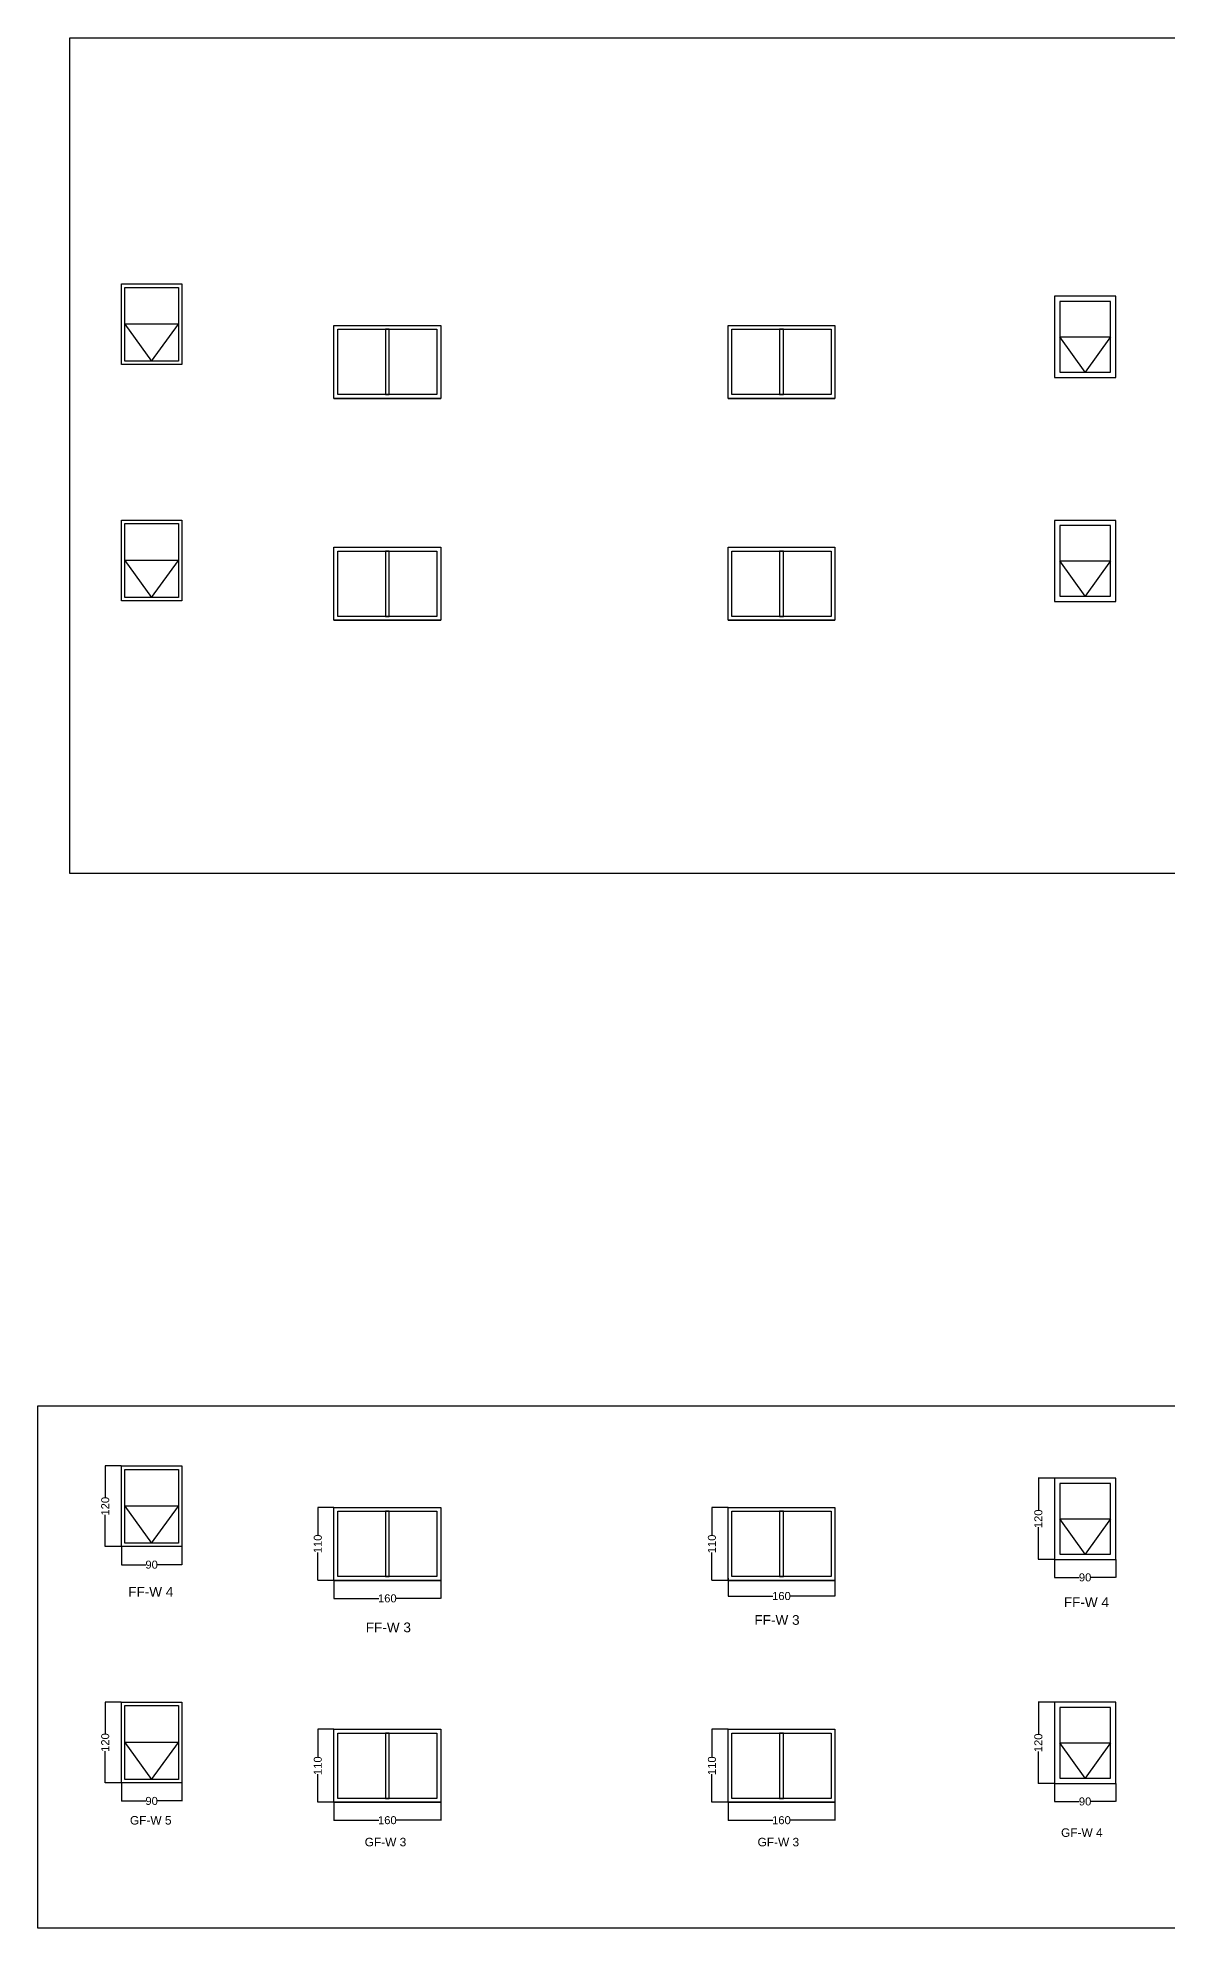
# Model space of a CAD drawing. Header units: centimetres. Extents: x -2070 to 55192, y -12264 to -4462.
# Drawn here: x 2207 to 3900, y -7381 to -4547 of the extents above; entities that cross this region are included whole.
import ezdxf

# ---------------------------------------------------------------- set-up
doc = ezdxf.new("R2010")
doc.units = ezdxf.units.CM
doc.header["$MEASUREMENT"] = 0
doc.layers.add('ARCHER', color=7, linetype='Continuous', lineweight=25)
doc.styles.get("Standard").update_dxf_attribs({"font": 'arial.ttf'})
doc.dimstyles.get("Standard").update_dxf_attribs({"dimtxt": 12, "dimasz": 0.0625, "dimexe": 0.18, "dimexo": 0.0625, "dimgap": 0.09, "dimtad": 0, "dimdec": 0, "dimrnd": 5, "dimzin": 0, "dimdsep": 46, "dimtxsty": 'Standard', "dimcen": 0.09, "dimclrt": 5, "dimadec": 0, "dimazin": 0, "dimtfac": 1, "dimtdec": 0, "dimtofl": 0, "dimtmove": 0, "dimatfit": 3, "dimfxl": 1, "dimtolj": 1, "dimtzin": 0, "dimarcsym": 0})
picture_1 = doc.add_image_def('image2.jpg', size_in_pixel=(1340, 503))

# ---------------------------------------------------------------- blocks, each defined once
blk = doc.blocks.new('*D422')
at = {"layer": 'ARCHER', "color": 0, "lineweight": -2, "ltscale": 1000, "transparency": 16777216}
for p, q in [((2650.726348088823, -7083.002722840426), (2626.441095945128, -7083.002722840426)), ((2626.621095945128, -7083.065222840426), (2626.621095945128, -7124.917420220137)), ((2626.621095945128, -7192.292045976381), (2626.621095945128, -7150.439848596671)), ((2650.726348088823, -7192.354545976381), (2626.441095945128, -7192.354545976381))]:
    blk.add_line(p, q, dxfattribs=at)
at = {"layer": 'ARCHER', "color": 0, "ltscale": 1000, "transparency": 16777216}
for points in [[(2626.610679278461, -7083.065222840426), (2626.631512611794, -7083.065222840426), (2626.621095945128, -7083.002722840426)], [(2626.610679278462, -7192.292045976381), (2626.631512611795, -7192.292045976381), (2626.621095945128, -7192.354545976381)]]:
    blk.add_solid(points, dxfattribs=at)
at = {"layer": 'Defpoints', "color": 0, "ltscale": 1000, "transparency": 16777216}
for p in [(2650.788848088823, -7083.002722840426), (2626.621095945128, -7192.354545976381), (2650.788848088823, -7192.354545976381)]:
    blk.add_point(p, dxfattribs=at)
at = {"layer": 'ARCHER', "color": 5, "ltscale": 1000, "transparency": 16777216, "insert": (2626.621095945125, -7137.678634408403), "char_height": 12, "attachment_point": 5, "rotation": 90}
blk.add_mtext('\\A1;110', dxfattribs=at)
blk = doc.blocks.new('*D423')
at = {"layer": 'ARCHER', "color": 0, "lineweight": -2, "ltscale": 1000, "transparency": 16777216}
for p, q in [((2650.788848088822, -7192.417045976381), (2650.788848088822, -7219.621957115743)), ((2810.788848088822, -7192.417045976381), (2810.788848088822, -7219.621957115743)), ((2650.851348088822, -7219.441957115742), (2718.027633900555, -7219.441957115742)), ((2810.726348088822, -7219.441957115742), (2743.55006227709, -7219.441957115742))]:
    blk.add_line(p, q, dxfattribs=at)
at = {"layer": 'ARCHER', "color": 0, "ltscale": 1000, "transparency": 16777216}
for points in [[(2650.851348088822, -7219.431540449075), (2650.851348088822, -7219.452373782409), (2650.788848088822, -7219.441957115742)], [(2810.726348088822, -7219.431540449075), (2810.726348088822, -7219.452373782409), (2810.788848088822, -7219.441957115742)]]:
    blk.add_solid(points, dxfattribs=at)
at = {"layer": 'Defpoints', "color": 0, "ltscale": 1000, "transparency": 16777216}
for p in [(2650.788848088822, -7192.354545976381), (2810.788848088822, -7192.354545976381), (2810.788848088822, -7219.441957115742)]:
    blk.add_point(p, dxfattribs=at)
at = {"layer": 'ARCHER', "color": 5, "ltscale": 1000, "transparency": 16777216, "insert": (2730.788848088822, -7219.441957115742), "char_height": 12, "attachment_point": 5}
blk.add_mtext('\\A1;160', dxfattribs=at)
blk = doc.blocks.new('*D424')
at = {"layer": 'ARCHER', "color": 0, "lineweight": -2, "ltscale": 1000, "transparency": 16777216}
for p, q in [((3241.504025550881, -7083.002722840427), (3217.218773407187, -7083.002722840427)), ((3217.398773407187, -7083.065222840427), (3217.398773407187, -7124.917420220137)), ((3217.398773407187, -7192.292045976382), (3217.398773407187, -7150.439848596671)), ((3241.504025550881, -7192.354545976382), (3217.218773407187, -7192.354545976382))]:
    blk.add_line(p, q, dxfattribs=at)
at = {"layer": 'ARCHER', "color": 0, "ltscale": 1000, "transparency": 16777216}
for points in [[(3217.38835674052, -7083.065222840427), (3217.409190073853, -7083.065222840427), (3217.398773407187, -7083.002722840427)], [(3217.388356740521, -7192.292045976382), (3217.409190073854, -7192.292045976382), (3217.398773407187, -7192.354545976382)]]:
    blk.add_solid(points, dxfattribs=at)
at = {"layer": 'Defpoints', "color": 0, "ltscale": 1000, "transparency": 16777216}
for p in [(3241.566525550881, -7083.002722840427), (3217.398773407187, -7192.354545976382), (3241.566525550881, -7192.354545976382)]:
    blk.add_point(p, dxfattribs=at)
at = {"layer": 'ARCHER', "color": 5, "ltscale": 1000, "transparency": 16777216, "insert": (3217.398773407184, -7137.678634408403), "char_height": 12, "attachment_point": 5, "rotation": 90}
blk.add_mtext('\\A1;110', dxfattribs=at)
blk = doc.blocks.new('*D425')
at = {"layer": 'ARCHER', "color": 0, "lineweight": -2, "ltscale": 1000, "transparency": 16777216}
for p, q in [((3241.566525550879, -7192.417045976382), (3241.566525550879, -7219.621957115743)), ((3401.566525550879, -7192.417045976382), (3401.566525550879, -7219.621957115743)), ((3241.629025550879, -7219.441957115743), (3308.805311362612, -7219.441957115743)), ((3401.504025550879, -7219.441957115743), (3334.327739739147, -7219.441957115743))]:
    blk.add_line(p, q, dxfattribs=at)
at = {"layer": 'ARCHER', "color": 0, "ltscale": 1000, "transparency": 16777216}
for points in [[(3241.629025550879, -7219.431540449076), (3241.629025550879, -7219.45237378241), (3241.566525550879, -7219.441957115743)], [(3401.504025550879, -7219.431540449076), (3401.504025550879, -7219.45237378241), (3401.566525550879, -7219.441957115743)]]:
    blk.add_solid(points, dxfattribs=at)
at = {"layer": 'Defpoints', "color": 0, "ltscale": 1000, "transparency": 16777216}
for p in [(3241.566525550879, -7192.354545976382), (3401.566525550879, -7192.354545976382), (3401.566525550879, -7219.441957115743)]:
    blk.add_point(p, dxfattribs=at)
at = {"layer": 'ARCHER', "color": 5, "ltscale": 1000, "transparency": 16777216, "insert": (3321.566525550879, -7219.441957115743), "char_height": 12, "attachment_point": 5}
blk.add_mtext('\\A1;160', dxfattribs=at)
blk = doc.blocks.new('*D426')
at = {"layer": 'ARCHER', "color": 0, "lineweight": -2, "ltscale": 1000, "transparency": 16777216}
for p, q in [((3241.504025550881, -6750.478126595469), (3217.218773407191, -6750.478126595469)), ((3217.398773407191, -6750.540626595469), (3217.398773407191, -6792.341220597395)), ((3217.398773407191, -6859.664242975855), (3217.398773407191, -6817.863648973929)), ((3241.504025550881, -6859.726742975855), (3217.218773407191, -6859.726742975855))]:
    blk.add_line(p, q, dxfattribs=at)
at = {"layer": 'ARCHER', "color": 0, "ltscale": 1000, "transparency": 16777216}
for points in [[(3217.388356740524, -6750.540626595469), (3217.409190073857, -6750.540626595469), (3217.398773407191, -6750.478126595469)], [(3217.388356740524, -6859.664242975855), (3217.409190073857, -6859.664242975855), (3217.398773407191, -6859.726742975855)]]:
    blk.add_solid(points, dxfattribs=at)
at = {"layer": 'Defpoints', "color": 0, "ltscale": 1000, "transparency": 16777216}
for p in [(3241.566525550881, -6750.478126595469), (3217.398773407191, -6859.726742975855), (3241.566525550881, -6859.726742975855)]:
    blk.add_point(p, dxfattribs=at)
at = {"layer": 'ARCHER', "color": 5, "ltscale": 1000, "transparency": 16777216, "insert": (3217.398773407188, -6805.102434785661), "char_height": 12, "attachment_point": 5, "rotation": 90}
blk.add_mtext('\\A1;110', dxfattribs=at)
blk = doc.blocks.new('*D427')
at = {"layer": 'ARCHER', "color": 0, "lineweight": -2, "ltscale": 1000, "transparency": 16777216}
for p, q in [((3241.566525550879, -6856.274406180312), (3241.566525550879, -6883.479317319674)), ((3401.566525550879, -6856.274406180312), (3401.566525550879, -6883.479317319674)), ((3241.629025550879, -6883.299317319674), (3308.805311362612, -6883.299317319674)), ((3401.504025550879, -6883.299317319674), (3334.327739739147, -6883.299317319674))]:
    blk.add_line(p, q, dxfattribs=at)
at = {"layer": 'ARCHER', "color": 0, "ltscale": 1000, "transparency": 16777216}
for points in [[(3241.629025550879, -6883.288900653007), (3241.629025550879, -6883.309733986341), (3241.566525550879, -6883.299317319674)], [(3401.504025550879, -6883.288900653007), (3401.504025550879, -6883.309733986341), (3401.566525550879, -6883.299317319674)]]:
    blk.add_solid(points, dxfattribs=at)
at = {"layer": 'Defpoints', "color": 0, "ltscale": 1000, "transparency": 16777216}
for p in [(3241.566525550879, -6856.211906180312), (3401.566525550879, -6856.211906180312), (3401.566525550879, -6883.299317319674)]:
    blk.add_point(p, dxfattribs=at)
at = {"layer": 'ARCHER', "color": 5, "ltscale": 1000, "transparency": 16777216, "insert": (3321.566525550879, -6883.299317319674), "char_height": 12, "attachment_point": 5}
blk.add_mtext('\\A1;160', dxfattribs=at)
blk = doc.blocks.new('*D428')
at = {"layer": 'ARCHER', "color": 0, "lineweight": -2, "ltscale": 1000, "transparency": 16777216}
for p, q in [((2650.726348088823, -6750.374919839899), (2626.441095945128, -6750.374919839899)), ((2626.621095945128, -6750.437419839899), (2626.621095945128, -6792.28961721961)), ((2626.621095945128, -6859.664242975854), (2626.621095945128, -6817.812045596144)), ((2650.726348088823, -6859.726742975854), (2626.441095945128, -6859.726742975854))]:
    blk.add_line(p, q, dxfattribs=at)
at = {"layer": 'ARCHER', "color": 0, "ltscale": 1000, "transparency": 16777216}
for points in [[(2626.610679278462, -6750.437419839899), (2626.631512611795, -6750.437419839899), (2626.621095945128, -6750.374919839899)], [(2626.610679278462, -6859.664242975854), (2626.631512611795, -6859.664242975854), (2626.621095945128, -6859.726742975854)]]:
    blk.add_solid(points, dxfattribs=at)
at = {"layer": 'Defpoints', "color": 0, "ltscale": 1000, "transparency": 16777216}
for p in [(2650.788848088823, -6750.374919839899), (2626.621095945128, -6859.726742975854), (2650.788848088823, -6859.726742975854)]:
    blk.add_point(p, dxfattribs=at)
at = {"layer": 'ARCHER', "color": 5, "ltscale": 1000, "transparency": 16777216, "insert": (2626.621095945126, -6805.050831407876), "char_height": 12, "attachment_point": 5, "rotation": 90}
blk.add_mtext('\\A1;110', dxfattribs=at)
blk = doc.blocks.new('*D429')
at = {"layer": 'ARCHER', "color": 0, "lineweight": -2, "ltscale": 1000, "transparency": 16777216}
for p, q in [((2650.788848088822, -6859.789242975854), (2650.788848088822, -6886.994154115216)), ((2810.788848088822, -6859.789242975854), (2810.788848088822, -6886.994154115216)), ((2650.851348088822, -6886.814154115215), (2718.027633900555, -6886.814154115215)), ((2810.726348088822, -6886.814154115215), (2743.55006227709, -6886.814154115215))]:
    blk.add_line(p, q, dxfattribs=at)
at = {"layer": 'ARCHER', "color": 0, "ltscale": 1000, "transparency": 16777216}
for points in [[(2650.851348088822, -6886.803737448548), (2650.851348088822, -6886.824570781882), (2650.788848088822, -6886.814154115215)], [(2810.726348088822, -6886.803737448548), (2810.726348088822, -6886.824570781882), (2810.788848088822, -6886.814154115215)]]:
    blk.add_solid(points, dxfattribs=at)
at = {"layer": 'Defpoints', "color": 0, "ltscale": 1000, "transparency": 16777216}
for p in [(2650.788848088822, -6859.726742975854), (2810.788848088822, -6859.726742975854), (2810.788848088822, -6886.814154115215)]:
    blk.add_point(p, dxfattribs=at)
at = {"layer": 'ARCHER', "color": 5, "ltscale": 1000, "transparency": 16777216, "insert": (2730.788848088822, -6886.814154115215), "char_height": 12, "attachment_point": 5}
blk.add_mtext('\\A1;160', dxfattribs=at)
blk = doc.blocks.new('*D430')
at = {"layer": 'ARCHER', "color": 0, "lineweight": -2, "ltscale": 1000, "transparency": 16777216}
for p, q in [((3730.841089251016, -7042.629935551904), (3706.555837107324, -7042.629935551904)), ((3706.735837107324, -7042.692435551904), (3706.735837107324, -7090.659474078977)), ((3706.735837107324, -7164.148940982584), (3706.735837107324, -7116.181902455512)), ((3730.841089251016, -7164.211440982584), (3706.555837107324, -7164.211440982584))]:
    blk.add_line(p, q, dxfattribs=at)
at = {"layer": 'ARCHER', "color": 0, "ltscale": 1000, "transparency": 16777216}
for points in [[(3706.725420440658, -7042.692435551904), (3706.746253773991, -7042.692435551904), (3706.735837107324, -7042.629935551904)], [(3706.725420440658, -7164.148940982584), (3706.746253773991, -7164.148940982584), (3706.735837107324, -7164.211440982584)]]:
    blk.add_solid(points, dxfattribs=at)
at = {"layer": 'Defpoints', "color": 0, "ltscale": 1000, "transparency": 16777216}
for p in [(3730.903589251016, -7042.629935551904), (3706.735837107324, -7164.211440982584), (3730.903589251016, -7164.211440982584)]:
    blk.add_point(p, dxfattribs=at)
at = {"layer": 'ARCHER', "color": 5, "ltscale": 1000, "transparency": 16777216, "insert": (3706.735837107321, -7103.420688267243), "char_height": 12, "attachment_point": 5, "rotation": 90}
blk.add_mtext('\\A1;120', dxfattribs=at)
blk = doc.blocks.new('*D431')
at = {"layer": 'ARCHER', "color": 0, "lineweight": -2, "ltscale": 1000, "transparency": 16777216}
for p, q in [((3730.903589251015, -7164.273940982584), (3730.903589251015, -7191.478852121946)), ((3822.613443446084, -7164.273940982584), (3822.613443446084, -7191.478852121946)), ((3730.966089251015, -7191.298852121946), (3768.094164370377, -7191.298852121946)), ((3822.550943446084, -7191.298852121946), (3785.422868326721, -7191.298852121946))]:
    blk.add_line(p, q, dxfattribs=at)
at = {"layer": 'ARCHER', "color": 0, "ltscale": 1000, "transparency": 16777216}
for points in [[(3730.966089251015, -7191.288435455279), (3730.966089251015, -7191.309268788613), (3730.903589251015, -7191.298852121946)], [(3822.550943446084, -7191.288435455279), (3822.550943446084, -7191.309268788613), (3822.613443446084, -7191.298852121946)]]:
    blk.add_solid(points, dxfattribs=at)
at = {"layer": 'Defpoints', "color": 0, "ltscale": 1000, "transparency": 16777216}
for p in [(3730.903589251015, -7164.211440982584), (3822.613443446084, -7164.211440982584), (3822.613443446084, -7191.298852121946)]:
    blk.add_point(p, dxfattribs=at)
at = {"layer": 'ARCHER', "color": 5, "ltscale": 1000, "transparency": 16777216, "insert": (3776.758516348549, -7191.298852121946), "char_height": 12, "attachment_point": 5}
blk.add_mtext('\\A1;90', dxfattribs=at)
blk = doc.blocks.new('*D432')
at = {"layer": 'ARCHER', "color": 0, "lineweight": -2, "ltscale": 1000, "transparency": 16777216}
for p, q in [((3730.841089251016, -6706.663539917059), (3706.555837107324, -6706.663539917059)), ((3706.735837107324, -6706.726039917059), (3706.735837107324, -6754.693078444132)), ((3706.735837107324, -6828.18254534774), (3706.735837107324, -6780.215506820667)), ((3730.841089251016, -6828.24504534774), (3706.555837107324, -6828.24504534774))]:
    blk.add_line(p, q, dxfattribs=at)
at = {"layer": 'ARCHER', "color": 0, "ltscale": 1000, "transparency": 16777216}
for points in [[(3706.725420440658, -6706.726039917059), (3706.746253773991, -6706.726039917059), (3706.735837107324, -6706.663539917059)], [(3706.725420440658, -6828.18254534774), (3706.746253773991, -6828.18254534774), (3706.735837107324, -6828.24504534774)]]:
    blk.add_solid(points, dxfattribs=at)
at = {"layer": 'Defpoints', "color": 0, "ltscale": 1000, "transparency": 16777216}
for p in [(3730.903589251016, -6706.663539917059), (3706.735837107324, -6828.24504534774), (3730.903589251016, -6828.24504534774)]:
    blk.add_point(p, dxfattribs=at)
at = {"layer": 'ARCHER', "color": 5, "ltscale": 1000, "transparency": 16777216, "insert": (3706.735837107321, -6767.454292632398), "char_height": 12, "attachment_point": 5, "rotation": 90}
blk.add_mtext('\\A1;120', dxfattribs=at)
blk = doc.blocks.new('*D433')
at = {"layer": 'ARCHER', "color": 0, "lineweight": -2, "ltscale": 1000, "transparency": 16777216}
for p, q in [((3730.903589251015, -6828.30754534774), (3730.903589251015, -6855.512456487101)), ((3822.613443446084, -6828.30754534774), (3822.613443446084, -6855.512456487101)), ((3730.966089251015, -6855.332456487101), (3768.094164370377, -6855.332456487101)), ((3822.550943446084, -6855.332456487101), (3785.422868326721, -6855.332456487101))]:
    blk.add_line(p, q, dxfattribs=at)
at = {"layer": 'ARCHER', "color": 0, "ltscale": 1000, "transparency": 16777216}
for points in [[(3730.966089251015, -6855.322039820434), (3730.966089251015, -6855.342873153768), (3730.903589251015, -6855.332456487101)], [(3822.550943446084, -6855.322039820434), (3822.550943446084, -6855.342873153768), (3822.613443446084, -6855.332456487101)]]:
    blk.add_solid(points, dxfattribs=at)
at = {"layer": 'Defpoints', "color": 0, "ltscale": 1000, "transparency": 16777216}
for p in [(3730.903589251015, -6828.24504534774), (3822.613443446084, -6828.24504534774), (3822.613443446084, -6855.332456487101)]:
    blk.add_point(p, dxfattribs=at)
at = {"layer": 'ARCHER', "color": 5, "ltscale": 1000, "transparency": 16777216, "insert": (3776.758516348549, -6855.332456487101), "char_height": 12, "attachment_point": 5}
blk.add_mtext('\\A1;90', dxfattribs=at)
blk = doc.blocks.new('*D472')
at = {"layer": 'ARCHER', "color": 0, "lineweight": -2, "ltscale": 1000, "transparency": 16777216}
for p, q in [((2332.075605069492, -6688.043134046307), (2307.7903529258, -6688.043134046307)), ((2307.970352925799, -6688.105634046307), (2307.970352925799, -6735.834136814963)), ((2307.970352925799, -6809.085067960154), (2307.970352925799, -6761.356565191498)), ((2332.075605069492, -6809.147567960154), (2307.7903529258, -6809.147567960154))]:
    blk.add_line(p, q, dxfattribs=at)
at = {"layer": 'ARCHER', "color": 0, "ltscale": 1000, "transparency": 16777216}
for points in [[(2307.959936259133, -6688.105634046307), (2307.980769592466, -6688.105634046307), (2307.970352925799, -6688.043134046307)], [(2307.959936259133, -6809.085067960154), (2307.980769592466, -6809.085067960154), (2307.970352925799, -6809.147567960154)]]:
    blk.add_solid(points, dxfattribs=at)
at = {"layer": 'Defpoints', "color": 0, "ltscale": 1000, "transparency": 16777216}
for p in [(2332.138105069492, -6688.043134046307), (2307.970352925799, -6809.147567960154), (2332.138105069492, -6809.147567960154)]:
    blk.add_point(p, dxfattribs=at)
at = {"layer": 'ARCHER', "color": 5, "ltscale": 1000, "transparency": 16777216, "insert": (2307.970352925797, -6748.59535100323), "char_height": 12, "attachment_point": 5, "rotation": 90}
blk.add_mtext('\\A1;120', dxfattribs=at)
blk = doc.blocks.new('*D473')
at = {"layer": 'ARCHER', "color": 0, "lineweight": -2, "ltscale": 1000, "transparency": 16777216}
for p, q in [((2332.138105069491, -6809.210067960154), (2332.138105069491, -6836.414979099515)), ((2422.84727395323, -6809.210067960154), (2422.84727395323, -6836.414979099515)), ((2332.200605069491, -6836.234979099515), (2368.828337533188, -6836.234979099515)), ((2422.78477395323, -6836.234979099515), (2386.157041489532, -6836.234979099515))]:
    blk.add_line(p, q, dxfattribs=at)
at = {"layer": 'ARCHER', "color": 0, "ltscale": 1000, "transparency": 16777216}
for points in [[(2332.200605069491, -6836.224562432848), (2332.200605069491, -6836.245395766182), (2332.138105069491, -6836.234979099515)], [(2422.78477395323, -6836.224562432848), (2422.78477395323, -6836.245395766182), (2422.84727395323, -6836.234979099515)]]:
    blk.add_solid(points, dxfattribs=at)
at = {"layer": 'Defpoints', "color": 0, "ltscale": 1000, "transparency": 16777216}
for p in [(2332.138105069491, -6809.147567960154), (2422.84727395323, -6809.147567960154), (2422.84727395323, -6836.234979099515)]:
    blk.add_point(p, dxfattribs=at)
at = {"layer": 'ARCHER', "color": 5, "ltscale": 1000, "transparency": 16777216, "insert": (2377.49268951136, -6836.234979099515), "char_height": 12, "attachment_point": 5}
blk.add_mtext('\\A1;90', dxfattribs=at)
blk = doc.blocks.new('*D474')
at = {"layer": 'ARCHER', "color": 0, "lineweight": -2, "ltscale": 1000, "transparency": 16777216}
for p, q in [((2332.075605069492, -7042.373531343499), (2307.790352925801, -7042.373531343499)), ((2307.970352925801, -7042.436031343499), (2307.970352925801, -7090.164534112155)), ((2307.970352925801, -7163.415465257345), (2307.970352925801, -7115.686962488689)), ((2332.075605069492, -7163.477965257345), (2307.790352925801, -7163.477965257345))]:
    blk.add_line(p, q, dxfattribs=at)
at = {"layer": 'ARCHER', "color": 0, "ltscale": 1000, "transparency": 16777216}
for points in [[(2307.959936259135, -7042.436031343499), (2307.980769592468, -7042.436031343499), (2307.970352925801, -7042.373531343499)], [(2307.959936259135, -7163.415465257345), (2307.980769592468, -7163.415465257345), (2307.970352925801, -7163.477965257345)]]:
    blk.add_solid(points, dxfattribs=at)
at = {"layer": 'Defpoints', "color": 0, "ltscale": 1000, "transparency": 16777216}
for p in [(2332.138105069492, -7042.373531343499), (2307.970352925801, -7163.477965257345), (2332.138105069492, -7163.477965257345)]:
    blk.add_point(p, dxfattribs=at)
at = {"layer": 'ARCHER', "color": 5, "ltscale": 1000, "transparency": 16777216, "insert": (2307.970352925799, -7102.925748300421), "char_height": 12, "attachment_point": 5, "rotation": 90}
blk.add_mtext('\\A1;120', dxfattribs=at)
blk = doc.blocks.new('*D475')
at = {"layer": 'ARCHER', "color": 0, "lineweight": -2, "ltscale": 1000, "transparency": 16777216}
for p, q in [((2332.138105069491, -7163.540465257345), (2332.138105069491, -7190.745376396707)), ((2422.84727395323, -7163.540465257345), (2422.84727395323, -7190.745376396707)), ((2332.200605069491, -7190.565376396707), (2368.828337533188, -7190.565376396707)), ((2422.78477395323, -7190.565376396707), (2386.157041489532, -7190.565376396707))]:
    blk.add_line(p, q, dxfattribs=at)
at = {"layer": 'ARCHER', "color": 0, "ltscale": 1000, "transparency": 16777216}
for points in [[(2332.200605069491, -7190.55495973004), (2332.200605069491, -7190.575793063374), (2332.138105069491, -7190.565376396707)], [(2422.78477395323, -7190.55495973004), (2422.78477395323, -7190.575793063374), (2422.84727395323, -7190.565376396707)]]:
    blk.add_solid(points, dxfattribs=at)
at = {"layer": 'Defpoints', "color": 0, "ltscale": 1000, "transparency": 16777216}
for p in [(2332.138105069491, -7163.477965257345), (2422.84727395323, -7163.477965257345), (2422.84727395323, -7190.565376396707)]:
    blk.add_point(p, dxfattribs=at)
at = {"layer": 'ARCHER', "color": 5, "ltscale": 1000, "transparency": 16777216, "insert": (2377.49268951136, -7190.565376396707), "char_height": 12, "attachment_point": 5}
blk.add_mtext('\\A1;90', dxfattribs=at)

msp = doc.modelspace()

# ---------------------------------------------------------------- linework, layer by layer
at = {"layer": 'ARCHER', "color": 240, "ltscale": 1000, "true_color": 0xed1f24}
for p, q in [((2417.613680087787, -4976.174667018546), (2337.371698934934, -4976.174667018546)), ((2337.371698934934, -4976.174667018546), (2377.49268951136, -5031.493290110026)), ((2377.49268951136, -5031.493290110026), (2417.613680087787, -4976.174667018546)), ((3738.855404785019, -4995.033608647715), (3814.661627912079, -4995.033608647715)), ((3776.758516348549, -5047.87254582905), (3738.855404785019, -4995.033608647715)), ((3814.661627912079, -4995.033608647715), (3776.758516348549, -5047.87254582905)), ((2650.788848088822, -5087.306058991169), (2810.788848088822, -5087.306058991169)), ((3241.566525550879, -5087.30605899117), (3401.566525550879, -5087.30605899117)), ((2417.613680087787, -5330.505064315737), (2337.371698934934, -5330.505064315737)), ((2337.371698934934, -5330.505064315737), (2377.49268951136, -5385.823687407217)), ((2377.49268951136, -5385.823687407217), (2417.613680087787, -5330.505064315737)), ((3738.855404785019, -5331.00000428256), (3814.661627912079, -5331.00000428256)), ((3776.758516348549, -5383.838941463895), (3738.855404785019, -5331.00000428256)), ((3814.661627912079, -5331.00000428256), (3776.758516348549, -5383.838941463895)), ((2650.788848088822, -5419.933861991696), (2810.788848088822, -5419.933861991696)), ((3241.566525550879, -5419.933861991697), (3401.566525550879, -5419.933861991697)), ((2417.613680087787, -6748.595351003227), (2337.371698934934, -6748.595351003227)), ((2337.371698934934, -6748.595351003227), (2377.49268951136, -6803.913974094707)), ((2377.49268951136, -6803.913974094707), (2417.613680087787, -6748.595351003227)), ((3738.855404785019, -6767.454292632396), (3814.661627912079, -6767.454292632396)), ((3776.758516348549, -6820.293229813731), (3738.855404785019, -6767.454292632396)), ((3814.661627912079, -6767.454292632396), (3776.758516348549, -6820.293229813731)), ((2650.788848088822, -6859.72674297585), (2810.788848088822, -6859.72674297585)), ((3241.566525550879, -6859.726742975851), (3401.566525550879, -6859.726742975851)), ((2417.613680087787, -7102.925748300418), (2337.371698934934, -7102.925748300418)), ((2337.371698934934, -7102.925748300418), (2377.49268951136, -7158.244371391898)), ((2377.49268951136, -7158.244371391898), (2417.613680087787, -7102.925748300418)), ((3738.855404785019, -7103.420688267241), (3814.661627912079, -7103.420688267241)), ((3776.758516348549, -7156.259625448576), (3738.855404785019, -7103.420688267241)), ((3814.661627912079, -7103.420688267241), (3776.758516348549, -7156.259625448576)), ((2650.788848088822, -7192.354545976377), (2810.788848088822, -7192.354545976377)), ((3241.566525550879, -7192.354545976378), (3401.566525550879, -7192.354545976378))]:
    msp.add_line(p, q, dxfattribs=at)
for points in [[(2332.138105069491, -4915.622450061623), (2422.84727395323, -4915.622450061623), (2422.84727395323, -5036.726883975469), (2332.138105069491, -5036.726883975469)], [(2337.371698934934, -4920.856043927066), (2417.613680087787, -4920.856043927066), (2417.613680087787, -5031.493290110026), (2337.371698934934, -5031.493290110026)], [(3822.613443446084, -4934.242855932374), (3730.903589251015, -4934.242855932374), (3730.903589251015, -5055.824361363055), (3822.613443446084, -5055.824361363055)], [(3814.661627912079, -4942.194671466379), (3738.855404785019, -4942.194671466379), (3738.855404785019, -5047.87254582905), (3814.661627912079, -5047.87254582905)], [(2650.788848088822, -4978.057442610783), (2810.788848088822, -4978.057442610783), (2810.788848088822, -5087.306058991169), (2650.788848088822, -5087.306058991169)], [(2656.447776370954, -4983.716370892915), (2805.129919806691, -4983.716370892915), (2805.129919806691, -5081.647130709038), (2656.447776370954, -5081.647130709038)], [(2733.792350217097, -4983.716370892915), (2728.085634661352, -4983.716370892915), (2728.085634661352, -5081.647130709038), (2733.792350217097, -5081.647130709038)], [(3241.566525550879, -4978.057442610784), (3401.566525550879, -4978.057442610784), (3401.566525550879, -5087.30605899117), (3241.566525550879, -5087.30605899117)], [(3247.225453833011, -4983.716370892916), (3395.907597268748, -4983.716370892916), (3395.907597268748, -5081.647130709039), (3247.225453833011, -5081.647130709039)], [(3324.570027679154, -4983.716370892916), (3318.863312123409, -4983.716370892916), (3318.863312123409, -5081.647130709039), (3324.570027679154, -5081.647130709039)], [(2332.138105069491, -5269.952847358814), (2422.84727395323, -5269.952847358814), (2422.84727395323, -5391.05728127266), (2332.138105069491, -5391.05728127266)], [(3822.613443446084, -5270.209251567219), (3730.903589251015, -5270.209251567219), (3730.903589251015, -5391.7907569979), (3822.613443446084, -5391.7907569979)], [(2337.371698934934, -5275.186441224258), (2417.613680087787, -5275.186441224258), (2417.613680087787, -5385.823687407217), (2337.371698934934, -5385.823687407217)], [(3814.661627912079, -5278.161067101224), (3738.855404785019, -5278.161067101224), (3738.855404785019, -5383.838941463895), (3814.661627912079, -5383.838941463895)], [(2650.788848088822, -5310.68524561131), (2810.788848088822, -5310.68524561131), (2810.788848088822, -5419.933861991696), (2650.788848088822, -5419.933861991696)], [(2656.447776370954, -5316.344173893442), (2805.129919806691, -5316.344173893442), (2805.129919806691, -5414.274933709565), (2656.447776370954, -5414.274933709565)], [(2733.792350217097, -5316.344173893442), (2728.085634661352, -5316.344173893442), (2728.085634661352, -5414.274933709565), (2733.792350217097, -5414.274933709565)], [(3241.566525550879, -5310.685245611311), (3401.566525550879, -5310.685245611311), (3401.566525550879, -5419.933861991697), (3241.566525550879, -5419.933861991697)], [(3247.225453833011, -5316.344173893443), (3395.907597268748, -5316.344173893443), (3395.907597268748, -5414.274933709566), (3247.225453833011, -5414.274933709566)], [(3324.570027679154, -5316.344173893443), (3318.863312123409, -5316.344173893443), (3318.863312123409, -5414.274933709566), (3324.570027679154, -5414.274933709566)], [(2332.138105069491, -6688.043134046304), (2422.84727395323, -6688.043134046304), (2422.84727395323, -6809.14756796015), (2332.138105069491, -6809.14756796015)], [(2337.371698934934, -6693.276727911747), (2417.613680087787, -6693.276727911747), (2417.613680087787, -6803.913974094707), (2337.371698934934, -6803.913974094707)], [(3822.613443446084, -6706.663539917055), (3730.903589251015, -6706.663539917055), (3730.903589251015, -6828.245045347736), (3822.613443446084, -6828.245045347736)], [(3814.661627912079, -6714.61535545106), (3738.855404785019, -6714.61535545106), (3738.855404785019, -6820.293229813731), (3814.661627912079, -6820.293229813731)], [(2650.788848088822, -6750.478126595464), (2810.788848088822, -6750.478126595464), (2810.788848088822, -6859.72674297585), (2650.788848088822, -6859.72674297585)], [(2656.447776370954, -6756.137054877596), (2805.129919806691, -6756.137054877596), (2805.129919806691, -6854.067814693719), (2656.447776370954, -6854.067814693719)], [(2733.792350217097, -6756.137054877596), (2728.085634661352, -6756.137054877596), (2728.085634661352, -6854.067814693719), (2733.792350217097, -6854.067814693719)], [(3241.566525550879, -6750.478126595465), (3401.566525550879, -6750.478126595465), (3401.566525550879, -6859.726742975851), (3241.566525550879, -6859.726742975851)], [(3247.225453833011, -6756.137054877597), (3395.907597268748, -6756.137054877597), (3395.907597268748, -6854.06781469372), (3247.225453833011, -6854.06781469372)], [(3324.570027679154, -6756.137054877597), (3318.863312123409, -6756.137054877597), (3318.863312123409, -6854.06781469372), (3324.570027679154, -6854.06781469372)], [(2332.138105069491, -7042.373531343495), (2422.84727395323, -7042.373531343495), (2422.84727395323, -7163.477965257342), (2332.138105069491, -7163.477965257342)], [(2337.371698934934, -7047.607125208939), (2417.613680087787, -7047.607125208939), (2417.613680087787, -7158.244371391898), (2337.371698934934, -7158.244371391898)], [(3822.613443446084, -7042.6299355519), (3730.903589251015, -7042.6299355519), (3730.903589251015, -7164.211440982581), (3822.613443446084, -7164.211440982581)], [(3814.661627912079, -7050.581751085905), (3738.855404785019, -7050.581751085905), (3738.855404785019, -7156.259625448576), (3814.661627912079, -7156.259625448576)], [(2650.788848088822, -7083.105929595991), (2810.788848088822, -7083.105929595991), (2810.788848088822, -7192.354545976377), (2650.788848088822, -7192.354545976377)], [(3241.566525550879, -7083.105929595992), (3401.566525550879, -7083.105929595992), (3401.566525550879, -7192.354545976378), (3241.566525550879, -7192.354545976378)], [(2656.447776370954, -7088.764857878123), (2805.129919806691, -7088.764857878123), (2805.129919806691, -7186.695617694246), (2656.447776370954, -7186.695617694246)], [(2733.792350217097, -7088.764857878123), (2728.085634661352, -7088.764857878123), (2728.085634661352, -7186.695617694246), (2733.792350217097, -7186.695617694246)], [(3247.225453833011, -7088.764857878124), (3395.907597268748, -7088.764857878124), (3395.907597268748, -7186.695617694247), (3247.225453833011, -7186.695617694247)], [(3324.570027679154, -7088.764857878124), (3318.863312123409, -7088.764857878124), (3318.863312123409, -7186.695617694247), (3324.570027679154, -7186.695617694247)]]:
    msp.add_lwpolyline(points, close=True, dxfattribs=at)
at = {"layer": 'ARCHER', "ltscale": 1000}
msp.add_lwpolyline([(2206.897446331888, -6597.89168481352), (5567.026483800146, -6597.89168481352), (5567.026483800146, -7381.331395264118), (2206.897446331888, -7381.331395264118)], close=True, dxfattribs=at)

# ---------------------------------------------------------------- texts
at = {"color": 3}
for s, height, p in [('FF-W 4', 14.55447440713095, (2342.337926734675, -6884.2268025577)), ('FF-W 4', 14.55447440713095, (3744.828323945374, -6899.80564409191)), ('FF-W 3', 14.55447440713095, (3281.055921254883, -6926.410768058755)), ('FF-W 3', 14.55447440713095, (2698.476307348261, -6937.533379144283)), ('GF-W 5', 12.75679951226154, (2344.967267387576, -7225.918283796127)), ('GF-W 3', 12.75679951226154, (2696.879132983449, -7258.575371283652)), ('GF-W 3', 12.75679951226154, (3285.757736404514, -7258.575371283652)), ('GF-W 4', 12.75679951226154, (3740.703959028528, -7244.408040711867))]:
    msp.add_text(s, height=height, dxfattribs=at).set_placement(p)

# ---------------------------------------------------------------- dimensions: what is measured, and where the dimension line sits
at = {"layer": 'ARCHER', "ltscale": 1000}
for base, p1, p2, picture, middle in [((2307.970352925799, -6809.147567960154), (2332.138105069491, -6688.043134046304), (2332.138105069491, -6809.14756796015), '*D472', (2307.970352925797, -6748.59535100323)), ((3706.735837107324, -6828.24504534774), (3730.903589251015, -6706.663539917055), (3730.903589251015, -6828.245045347736), '*D432', (3706.735837107321, -6767.454292632398)), ((2626.621095945128, -6859.726742975854), (2650.788848088822, -6750.374919839895), (2650.788848088822, -6859.72674297585), '*D428', (2626.621095945126, -6805.050831407876)), ((3217.398773407191, -6859.726742975855), (3241.566525550879, -6750.478126595465), (3241.566525550879, -6859.726742975851), '*D426', (3217.398773407188, -6805.102434785661)), ((2307.970352925801, -7163.477965257345), (2332.138105069491, -7042.373531343495), (2332.138105069491, -7163.477965257342), '*D474', (2307.970352925799, -7102.925748300421)), ((3706.735837107324, -7164.211440982584), (3730.903589251015, -7042.6299355519), (3730.903589251015, -7164.211440982581), '*D430', (3706.735837107321, -7103.420688267243)), ((2626.621095945128, -7192.354545976381), (2650.788848088822, -7083.002722840422), (2650.788848088822, -7192.354545976377), '*D422', (2626.621095945125, -7137.678634408403)), ((3217.398773407187, -7192.354545976382), (3241.566525550879, -7083.002722840423), (3241.566525550879, -7192.354545976378), '*D424', (3217.398773407184, -7137.678634408403))]:
    dim = msp.add_linear_dim(base=base, p1=p1, p2=p2, angle=90, dimstyle='Standard', dxfattribs=at)
    dim.commit()
    dim.dimension.update_dxf_attribs({"geometry": picture, "text_midpoint": middle})
for base, p1, p2, picture, middle in [((2422.84727395323, -6836.234979099515), (2332.138105069491, -6809.147567960154), (2422.84727395323, -6809.147567960154), '*D473', (2377.49268951136, -6836.234979099515)), ((3822.613443446084, -6855.332456487101), (3730.903589251015, -6828.24504534774), (3822.613443446084, -6828.24504534774), '*D433', (3776.758516348549, -6855.332456487101)), ((2810.788848088822, -6886.814154115215), (2650.788848088822, -6859.726742975854), (2810.788848088822, -6859.726742975854), '*D429', (2730.788848088822, -6886.814154115215)), ((3401.566525550879, -6883.299317319674), (3241.566525550879, -6856.211906180312), (3401.566525550879, -6856.211906180312), '*D427', (3321.566525550879, -6883.299317319674)), ((2422.84727395323, -7190.565376396707), (2332.138105069491, -7163.477965257345), (2422.84727395323, -7163.477965257345), '*D475', (2377.49268951136, -7190.565376396707)), ((3822.613443446084, -7191.298852121946), (3730.903589251015, -7164.211440982584), (3822.613443446084, -7164.211440982584), '*D431', (3776.758516348549, -7191.298852121946)), ((2810.788848088822, -7219.441957115742), (2650.788848088822, -7192.354545976381), (2810.788848088822, -7192.354545976381), '*D423', (2730.788848088822, -7219.441957115742)), ((3401.566525550879, -7219.441957115743), (3241.566525550879, -7192.354545976382), (3401.566525550879, -7192.354545976382), '*D425', (3321.566525550879, -7219.441957115743))]:
    dim = msp.add_linear_dim(base=base, p1=p1, p2=p2, dimstyle='Standard', dxfattribs=at)
    dim.commit()
    dim.dimension.update_dxf_attribs({"geometry": picture, "text_midpoint": middle})

# ---------------------------------------------------------------- pictures from other files: only their frames are drawn
at = {"layer": 'ARCHER', "color": 240, "ltscale": 1000, "true_color": 0xed1f24}
image = msp.add_image(picture_1, insert=(2254.777125419583, -5799.60287250052), size_in_units=(3337.895008926381, 1252.9561115596794), dxfattribs=at)
image.dxf.flags = 7

doc.saveas('drawing.dxf')
